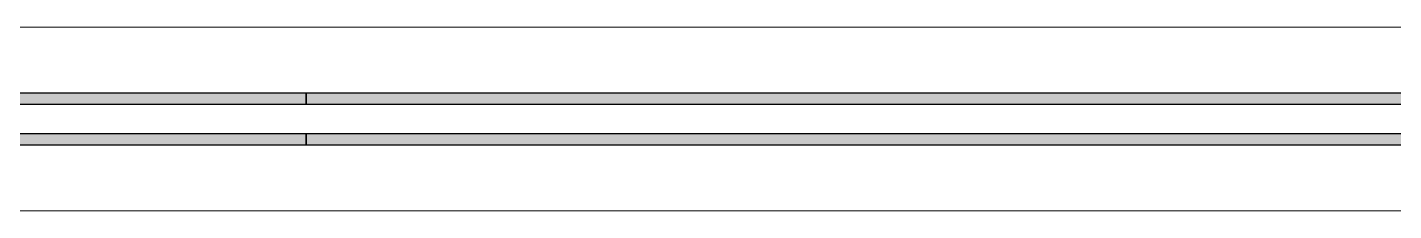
# Model space of a CAD drawing. Header units: millimetres. Extents: x 155927 to 326028, y -36033 to 97293.
# Drawn here: x 187401 to 188145, y 13508 to 13608 of the extents above; entities that cross this region are included whole.
import ezdxf

# ---------------------------------------------------------------- set-up
doc = ezdxf.new("R2010")
doc.units = ezdxf.units.MM
doc.header["$MEASUREMENT"] = 0
doc.layers.add('A-GLAZ-CURT', color=7, linetype='CONTINUOUS', lineweight=9)
doc.layers.add('A-GLAZ-CWMG', color=7, linetype='CONTINUOUS', lineweight=9)

msp = doc.modelspace()

# ---------------------------------------------------------------- hatches: boundary and pattern name
at = {"layer": 'A-GLAZ-CURT'}
h = msp.add_hatch(color=256, dxfattribs=at)
h.paths.add_polyline_path([(187202.59, 13543.61), (187552.83, 13543.61), (187552.83, 13549.61), (186652.83, 13549.61), (186652.83, 13543.61)], flags=0)
h.paths.add_polyline_path([(187552.83, 13565.61), (187552.83, 13571.61), (186652.83, 13571.61), (186652.83, 13565.61), (187202.59, 13565.61)], flags=0)
h = msp.add_hatch(color=256, dxfattribs=at)
h.paths.add_polyline_path([(188102.59, 13543.61), (188452.83, 13543.61), (188452.83, 13549.61), (187552.83, 13549.61), (187552.83, 13543.61)], flags=0)
h.paths.add_polyline_path([(188452.83, 13565.61), (188452.83, 13571.61), (187552.83, 13571.61), (187552.83, 13565.61), (188102.59, 13565.61)], flags=0)

# ---------------------------------------------------------------- linework, layer by layer
at = {"layer": 'A-GLAZ-CURT', "lineweight": 30}
for p, q in [((187552.83, 13571.61), (186652.83, 13571.61)), ((186652.83, 13565.61), (187552.83, 13565.61)), ((187552.83, 13565.61), (187552.83, 13571.61)), ((188452.83, 13571.61), (187552.83, 13571.61)), ((187552.83, 13571.61), (187552.83, 13565.61)), ((187552.83, 13565.61), (188452.83, 13565.61)), ((187552.83, 13549.61), (186652.83, 13549.61)), ((186652.83, 13543.61), (187552.83, 13543.61)), ((187552.83, 13543.61), (187552.83, 13549.61)), ((188452.83, 13549.61), (187552.83, 13549.61)), ((187552.83, 13549.61), (187552.83, 13543.61)), ((187552.83, 13543.61), (188452.83, 13543.61))]:
    msp.add_line(p, q, dxfattribs=at)
at = {"layer": 'A-GLAZ-CWMG'}
for p, q in [((187552.83, 13607.61), (186652.83, 13607.61)), ((188452.83, 13607.61), (187552.83, 13607.61)), ((187552.83, 13507.61), (186652.83, 13507.61)), ((188452.83, 13507.61), (187552.83, 13507.61))]:
    msp.add_line(p, q, dxfattribs=at)

doc.saveas('drawing.dxf')
